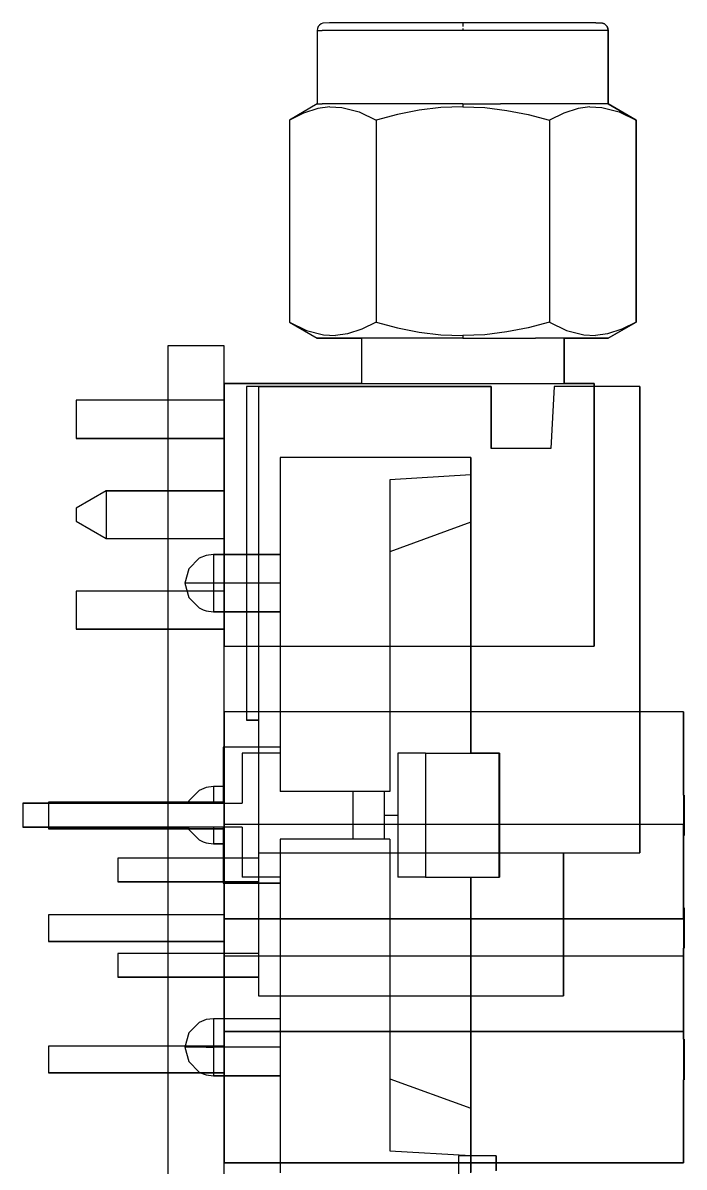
# Model space of a CAD drawing. Header units: inches. Extents: x 0 to 841, y -594 to 0.
# Drawn here: x 543.4 to 578.7, y -209.1 to -148.1 of the extents above; entities that cross this region are included whole.
import ezdxf

# ---------------------------------------------------------------- set-up
doc = ezdxf.new("R2010")
doc.units = ezdxf.units.IN
doc.header["$MEASUREMENT"] = 0

msp = doc.modelspace()

# ---------------------------------------------------------------- linework, layer by layer
at = {"color": 18, "true_color": 0x000000}
for p, q in [((559.13, -148.411), (559.116, -148.515)), ((559.13, -148.411), (559.116, -148.515)), ((559.116, -148.515), (559.116, -152.435)), ((559.116, -148.515), (559.116, -152.435)), ((559.116, -148.515), (559.38, -148.515)), ((559.17, -148.315), (559.13, -148.411)), ((559.17, -148.315), (559.13, -148.411)), ((559.234, -148.231), (559.17, -148.315)), ((559.234, -148.231), (559.17, -148.315)), ((559.316, -148.169), (559.234, -148.231)), ((559.316, -148.169), (559.234, -148.231)), ((559.412, -148.129), (559.316, -148.169)), ((559.412, -148.129), (559.316, -148.169)), ((560.154, -148.515), (559.38, -148.515)), ((559.766, -148.115), (559.412, -148.129)), ((559.766, -148.115), (559.412, -148.129)), ((573.966, -148.115), (559.766, -148.115)), ((560.5, -148.115), (559.766, -148.115)), ((561.386, -148.515), (560.154, -148.515)), ((561.668, -148.115), (560.5, -148.115)), ((562.992, -148.515), (561.386, -148.515)), ((563.19, -148.115), (561.668, -148.115)), ((564.86, -148.515), (562.992, -148.515)), ((564.964, -148.115), (563.19, -148.115)), ((566.866, -148.515), (564.86, -148.515)), ((566.866, -148.115), (564.964, -148.115)), ((568.768, -148.115), (566.866, -148.115)), ((566.866, -148.129), (566.866, -148.315)), ((566.866, -148.411), (566.866, -148.515)), ((568.872, -148.515), (566.866, -148.515)), ((570.542, -148.115), (568.768, -148.115)), ((570.742, -148.515), (568.872, -148.515)), ((572.064, -148.115), (570.542, -148.115)), ((572.346, -148.515), (570.742, -148.515)), ((573.232, -148.115), (572.064, -148.115)), ((573.578, -148.515), (572.346, -148.515)), ((573.966, -148.115), (573.232, -148.115)), ((574.352, -148.515), (573.578, -148.515)), ((574.32, -148.129), (573.966, -148.115)), ((573.966, -148.115), (574.32, -148.129)), ((574.416, -148.169), (574.32, -148.129)), ((574.32, -148.129), (574.416, -148.169)), ((574.616, -148.515), (574.352, -148.515)), ((574.498, -148.231), (574.416, -148.169)), ((574.416, -148.169), (574.498, -148.231)), ((574.562, -148.315), (574.498, -148.231)), ((574.498, -148.231), (574.562, -148.315)), ((574.602, -148.411), (574.562, -148.315)), ((574.562, -148.315), (574.602, -148.411)), ((574.616, -148.515), (574.602, -148.411)), ((574.602, -148.411), (574.616, -148.515)), ((574.616, -152.435), (574.616, -148.515)), ((574.616, -148.515), (574.616, -152.435)), ((559.116, -152.435), (557.628, -153.293)), ((559.116, -152.435), (557.628, -153.293)), ((558.386, -152.915), (557.628, -153.293)), ((559.154, -152.669), (558.386, -152.915)), ((559.116, -152.435), (559.38, -152.435)), ((559.784, -152.583), (559.154, -152.669)), ((560.154, -152.435), (559.38, -152.435)), ((559.784, -152.583), (560.42, -152.613)), ((561.386, -152.435), (560.154, -152.435)), ((560.42, -152.613), (561.342, -152.855)), ((561.342, -152.855), (562.248, -153.293)), ((562.992, -152.435), (561.386, -152.435)), ((564.86, -152.435), (562.992, -152.435)), ((564.538, -152.771), (563.386, -152.997)), ((565.698, -152.629), (564.538, -152.771)), ((566.866, -152.435), (564.86, -152.435)), ((566.866, -152.579), (565.698, -152.629)), ((566.866, -152.435), (568.872, -152.435)), ((566.866, -152.435), (566.866, -152.579)), ((566.866, -152.435), (566.866, -152.579)), ((566.866, -152.579), (568.042, -152.629)), ((568.042, -152.629), (569.21, -152.773)), ((570.742, -152.435), (568.872, -152.435)), ((569.21, -152.773), (570.356, -152.999)), ((572.346, -152.435), (570.742, -152.435)), ((572.244, -152.915), (571.484, -153.293)), ((573.01, -152.669), (572.244, -152.915)), ((573.578, -152.435), (572.346, -152.435)), ((573.64, -152.583), (573.01, -152.669)), ((574.352, -152.435), (573.578, -152.435)), ((573.64, -152.583), (574.276, -152.613)), ((574.276, -152.613), (575.198, -152.855)), ((574.616, -152.435), (574.352, -152.435)), ((576.104, -153.293), (574.616, -152.435)), ((574.616, -152.435), (576.104, -153.293)), ((575.198, -152.855), (576.104, -153.293)), ((557.628, -153.293), (557.628, -164.055)), ((557.628, -153.293), (557.628, -164.055)), ((563.386, -152.997), (562.248, -153.293)), ((562.248, -153.293), (562.248, -164.055)), ((570.356, -152.999), (571.484, -153.293)), ((571.484, -153.293), (571.484, -164.055)), ((576.104, -164.055), (576.104, -153.293)), ((576.104, -153.293), (576.104, -164.055)), ((557.628, -164.055), (559.116, -164.915)), ((557.628, -164.055), (558.534, -164.495)), ((557.628, -164.055), (559.116, -164.915)), ((558.534, -164.495), (559.456, -164.737)), ((561.488, -164.435), (560.722, -164.681)), ((562.248, -164.055), (561.488, -164.435)), ((562.248, -164.055), (563.386, -164.353)), ((563.386, -164.353), (564.538, -164.579)), ((570.356, -164.349), (569.21, -164.577)), ((571.484, -164.055), (570.356, -164.349)), ((571.484, -164.055), (572.39, -164.495)), ((572.39, -164.495), (573.312, -164.737)), ((575.346, -164.435), (574.578, -164.681)), ((574.616, -164.915), (576.104, -164.055)), ((576.104, -164.055), (574.616, -164.915)), ((576.104, -164.055), (575.346, -164.435)), ((559.116, -164.915), (561.466, -164.915)), ((559.38, -164.915), (559.116, -164.915)), ((560.154, -164.915), (559.38, -164.915)), ((559.456, -164.737), (560.092, -164.767)), ((560.722, -164.681), (560.092, -164.767)), ((561.386, -164.915), (560.154, -164.915)), ((562.992, -164.915), (561.386, -164.915)), ((561.466, -164.915), (561.466, -167.315)), ((561.466, -164.915), (561.466, -167.315)), ((564.86, -164.915), (562.992, -164.915)), ((564.538, -164.579), (565.698, -164.721)), ((566.866, -164.915), (564.86, -164.915)), ((565.698, -164.721), (566.866, -164.771)), ((568.042, -164.721), (566.866, -164.771)), ((566.866, -164.771), (566.866, -164.915)), ((566.866, -164.915), (568.872, -164.915)), ((569.21, -164.577), (568.042, -164.721)), ((568.872, -164.915), (570.742, -164.915)), ((572.346, -164.915), (570.742, -164.915)), ((572.266, -167.315), (572.266, -164.915)), ((572.266, -164.915), (574.616, -164.915)), ((572.266, -164.915), (572.266, -167.315)), ((573.578, -164.915), (572.346, -164.915)), ((573.312, -164.737), (573.948, -164.767)), ((574.352, -164.915), (573.578, -164.915)), ((574.578, -164.681), (573.948, -164.767)), ((574.616, -164.915), (574.352, -164.915)), ((551.146, -165.315), (551.146, -405.315)), ((554.146, -165.315), (551.146, -165.315)), ((554.146, -405.315), (554.146, -165.315)), ((561.466, -167.315), (554.146, -167.315)), ((554.146, -167.315), (554.146, -168.215)), ((554.146, -167.315), (573.866, -167.315)), ((554.146, -167.315), (554.146, -181.315)), ((555.986, -167.473), (555.352, -167.473)), ((555.352, -167.473), (555.352, -185.253)), ((555.352, -167.473), (555.352, -185.253)), ((555.986, -167.473), (555.352, -167.473)), ((568.386, -167.473), (555.986, -167.473)), ((555.986, -167.473), (568.386, -167.473)), ((555.986, -167.473), (555.986, -192.315)), ((568.386, -170.775), (568.386, -167.473)), ((568.386, -167.473), (568.386, -170.775)), ((571.734, -167.473), (571.56, -170.775)), ((571.734, -167.473), (571.56, -170.775)), ((576.306, -167.473), (571.734, -167.473)), ((576.306, -167.473), (571.734, -167.473)), ((573.866, -167.315), (572.266, -167.315)), ((573.866, -181.315), (573.866, -167.315)), ((573.866, -167.315), (573.866, -181.315)), ((576.306, -192.315), (576.306, -167.473)), ((576.306, -167.473), (576.306, -192.315)), ((554.146, -168.215), (546.266, -168.215)), ((546.266, -168.215), (546.266, -170.255)), ((546.266, -168.215), (546.266, -170.255)), ((554.146, -168.215), (546.266, -168.215)), ((546.266, -170.255), (554.146, -170.255)), ((554.146, -170.255), (546.266, -170.255)), ((554.146, -170.255), (554.146, -173.045)), ((571.56, -170.775), (568.386, -170.775)), ((571.56, -170.775), (568.386, -170.775)), ((567.306, -171.265), (557.146, -171.265)), ((557.146, -171.265), (557.146, -176.429)), ((557.146, -171.265), (557.146, -171.333)), ((559.762, -171.265), (557.146, -171.265)), ((557.146, -171.333), (557.146, -171.623)), ((557.146, -171.623), (557.146, -172.135)), ((567.306, -171.265), (559.762, -171.265)), ((567.306, -172.183), (567.306, -171.265)), ((567.306, -171.265), (567.306, -171.311)), ((567.306, -171.311), (567.306, -171.611)), ((567.306, -171.611), (567.306, -172.183)), ((557.146, -172.135), (557.146, -172.863)), ((567.306, -172.183), (562.988, -172.447)), ((562.988, -172.447), (562.988, -173.321)), ((567.306, -174.705), (567.306, -172.183)), ((567.306, -172.183), (567.306, -174.705)), ((547.866, -173.045), (546.266, -173.969)), ((547.866, -173.045), (546.266, -173.969)), ((554.146, -173.045), (547.866, -173.045)), ((547.866, -173.045), (554.146, -173.045)), ((547.866, -173.045), (547.866, -173.089)), ((557.146, -172.863), (557.146, -173.799)), ((547.866, -173.089), (547.866, -173.215)), ((547.866, -173.215), (547.866, -173.417)), ((547.866, -173.417), (547.866, -173.679)), ((547.866, -173.679), (547.866, -173.987)), ((562.988, -173.321), (562.988, -175.733)), ((562.988, -173.321), (562.988, -174.423)), ((546.266, -173.969), (546.266, -174.661)), ((546.266, -173.969), (546.266, -173.981)), ((546.266, -173.981), (546.266, -174.015)), ((546.266, -174.015), (546.266, -174.069)), ((546.266, -174.069), (546.266, -174.141)), ((546.266, -174.141), (546.266, -174.225)), ((546.266, -174.225), (546.266, -174.315)), ((547.866, -173.987), (547.866, -174.315)), ((557.146, -173.799), (557.146, -174.931)), ((546.266, -174.315), (546.266, -174.405)), ((546.266, -174.405), (546.266, -174.487)), ((546.266, -174.487), (546.266, -174.559)), ((546.266, -174.559), (546.266, -174.615)), ((546.266, -174.615), (546.266, -174.649)), ((546.266, -174.649), (546.266, -174.661)), ((546.266, -174.661), (547.866, -175.585)), ((546.266, -174.661), (547.866, -175.585)), ((547.866, -174.315), (547.866, -174.643)), ((547.866, -174.643), (547.866, -174.949)), ((562.988, -174.423), (562.988, -175.733)), ((567.306, -174.705), (562.988, -176.281)), ((567.306, -187.013), (567.306, -174.705)), ((567.306, -174.705), (567.306, -174.747)), ((567.306, -174.747), (567.306, -175.577)), ((547.866, -174.949), (547.866, -175.213)), ((547.866, -175.213), (547.866, -175.415)), ((547.866, -175.415), (547.866, -175.541)), ((557.146, -174.931), (557.146, -176.247)), ((547.866, -175.541), (547.866, -175.585)), ((547.866, -175.585), (554.146, -175.585)), ((547.866, -175.585), (554.146, -175.585)), ((554.146, -175.585), (554.146, -178.375)), ((562.988, -175.733), (562.988, -177.235)), ((567.306, -175.577), (567.306, -176.619)), ((552.828, -176.633), (552.27, -177.191)), ((552.828, -176.633), (552.27, -177.191)), ((553.196, -176.481), (552.828, -176.633)), ((553.196, -176.481), (552.828, -176.633)), ((553.59, -176.429), (553.196, -176.481)), ((553.59, -176.429), (553.196, -176.481)), ((557.146, -176.429), (553.59, -176.429)), ((553.59, -176.429), (553.59, -176.481)), ((553.59, -176.429), (557.146, -176.429)), ((553.59, -176.481), (553.59, -176.633)), ((553.59, -176.633), (553.59, -176.875)), ((557.146, -176.247), (557.146, -177.729)), ((567.306, -176.619), (567.306, -177.861)), ((552.27, -177.191), (552.066, -177.953)), ((552.27, -177.191), (552.066, -177.953)), ((553.59, -176.875), (553.59, -177.191)), ((553.59, -177.191), (553.59, -177.559)), ((562.988, -177.235), (562.988, -178.911)), ((552.066, -177.953), (552.27, -178.715)), ((552.066, -177.953), (552.118, -177.953)), ((552.066, -177.953), (552.27, -178.715)), ((552.27, -177.953), (552.118, -177.953)), ((552.512, -177.953), (552.27, -177.953)), ((552.828, -177.953), (552.512, -177.953)), ((553.196, -177.953), (552.828, -177.953)), ((553.59, -177.953), (553.196, -177.953)), ((553.59, -177.559), (553.59, -177.953)), ((553.59, -177.953), (553.59, -178.347)), ((557.146, -177.953), (553.59, -177.953)), ((557.146, -177.729), (557.146, -179.363)), ((567.306, -177.861), (567.306, -179.283)), ((554.146, -178.375), (546.266, -178.375)), ((546.266, -178.375), (546.266, -180.415)), ((546.266, -178.375), (546.266, -180.415)), ((554.146, -178.375), (546.266, -178.375)), ((553.59, -178.347), (553.59, -178.715)), ((552.27, -178.715), (552.828, -179.273)), ((552.27, -178.715), (552.828, -179.273)), ((553.59, -178.715), (553.59, -179.031)), ((553.59, -179.031), (553.59, -179.273)), ((562.988, -178.911), (562.988, -180.737)), ((552.828, -179.273), (553.04, -179.371)), ((552.828, -179.273), (553.04, -179.371)), ((553.04, -179.371), (553.196, -179.425)), ((553.04, -179.371), (553.196, -179.425)), ((553.196, -179.425), (553.59, -179.477)), ((553.196, -179.425), (553.59, -179.477)), ((553.59, -179.273), (553.59, -179.425)), ((553.59, -179.425), (553.59, -179.477)), ((553.59, -179.477), (557.146, -179.477)), ((557.146, -179.477), (553.59, -179.477)), ((557.146, -179.363), (557.146, -181.125)), ((557.146, -179.477), (557.146, -186.695)), ((567.306, -179.283), (567.306, -180.865)), ((546.266, -180.415), (554.146, -180.415)), ((554.146, -180.415), (546.266, -180.415)), ((554.146, -180.415), (554.146, -181.315)), ((562.988, -180.737), (562.988, -182.691)), ((567.306, -180.865), (567.306, -182.585)), ((554.146, -181.315), (573.866, -181.315)), ((554.146, -181.315), (573.866, -181.315)), ((557.146, -181.125), (557.146, -182.999)), ((562.988, -182.691), (562.988, -184.745)), ((567.306, -182.585), (567.306, -184.417)), ((557.146, -182.999), (557.146, -184.959)), ((567.306, -184.417), (567.306, -186.335)), ((578.632, -184.815), (554.146, -184.815)), ((554.146, -184.815), (554.146, -189.615)), ((554.146, -184.815), (554.146, -184.913)), ((572.486, -184.815), (554.146, -184.815)), ((578.632, -184.815), (554.146, -184.815)), ((554.146, -184.815), (554.146, -189.615)), ((554.146, -184.815), (554.146, -184.913)), ((572.486, -184.815), (554.146, -184.815)), ((554.146, -184.913), (554.146, -185.339)), ((554.146, -184.913), (554.146, -185.339)), ((555.352, -185.253), (555.986, -185.253)), ((555.986, -185.253), (555.352, -185.253)), ((555.986, -185.253), (555.986, -192.315)), ((557.146, -184.959), (557.146, -186.981)), ((562.988, -184.745), (562.988, -186.873)), ((578.632, -184.815), (572.486, -184.815)), ((578.632, -184.815), (572.486, -184.815)), ((578.632, -189.251), (578.632, -184.815)), ((578.632, -184.815), (578.632, -184.913)), ((578.632, -189.251), (578.632, -184.815)), ((578.632, -184.815), (578.632, -184.913)), ((578.632, -184.913), (578.632, -185.339)), ((578.632, -184.913), (578.632, -185.339)), ((554.146, -185.339), (554.146, -186.079)), ((554.146, -185.339), (554.146, -186.079)), ((578.632, -185.339), (578.632, -186.079)), ((578.632, -185.339), (578.632, -186.079)), ((554.146, -186.079), (554.146, -187.087)), ((554.146, -186.079), (554.146, -187.087)), ((567.306, -186.335), (567.306, -187.013)), ((578.632, -186.079), (578.632, -187.087)), ((578.632, -186.079), (578.632, -187.087)), ((557.146, -186.695), (554.098, -186.695)), ((554.098, -186.695), (554.098, -188.791)), ((557.146, -186.695), (554.098, -186.695)), ((554.098, -186.695), (554.098, -189.679)), ((554.146, -187.087), (554.146, -188.297)), ((554.146, -187.087), (554.146, -188.297)), ((555.114, -187.013), (555.114, -189.679)), ((557.146, -187.013), (555.114, -187.013)), ((557.146, -186.981), (557.146, -189.045)), ((562.988, -186.873), (562.988, -189.045)), ((563.41, -187.013), (563.41, -193.617)), ((564.884, -187.013), (563.41, -187.013)), ((564.884, -187.013), (564.884, -193.617)), ((564.886, -187.013), (564.884, -187.013)), ((564.884, -187.013), (564.884, -187.013)), ((564.886, -187.013), (564.888, -187.013)), ((564.888, -187.013), (568.782, -187.013)), ((564.888, -187.013), (564.888, -193.617)), ((568.782, -187.013), (567.306, -187.013)), ((568.824, -187.013), (568.782, -187.013)), ((568.808, -187.013), (568.782, -187.013)), ((568.782, -187.013), (568.782, -193.617)), ((568.824, -187.013), (568.808, -187.013)), ((568.83, -187.013), (568.824, -187.013)), ((568.824, -187.013), (568.83, -187.013)), ((568.83, -193.617), (568.83, -187.013)), ((568.83, -187.013), (568.83, -193.617)), ((578.632, -187.087), (578.632, -188.297)), ((578.632, -187.087), (578.632, -188.297)), ((554.146, -188.297), (554.146, -189.635)), ((554.146, -188.297), (554.146, -189.635)), ((578.632, -188.297), (578.632, -189.635)), ((578.632, -188.297), (578.632, -189.635)), ((553.196, -188.843), (552.828, -188.995)), ((553.196, -188.843), (552.828, -188.995)), ((553.59, -188.791), (553.196, -188.843)), ((553.59, -188.791), (553.196, -188.843)), ((554.098, -188.791), (553.59, -188.791)), ((553.59, -188.791), (553.59, -188.843)), ((554.098, -188.791), (553.59, -188.791)), ((553.59, -188.843), (553.59, -188.995)), ((552.828, -188.995), (552.27, -189.553)), ((552.828, -188.995), (552.27, -189.553)), ((553.59, -188.995), (553.59, -189.237)), ((553.59, -189.237), (553.59, -189.553)), ((562.988, -189.045), (557.146, -189.045)), ((561.01, -189.045), (561.01, -191.585)), ((562.684, -189.045), (562.684, -191.585)), ((578.662, -189.251), (578.632, -189.251)), ((578.662, -189.251), (578.632, -189.251)), ((578.662, -189.251), (578.632, -189.251)), ((578.662, -189.251), (578.632, -189.251)), ((578.662, -191.403), (578.662, -189.251)), ((578.662, -189.251), (578.662, -191.403)), ((578.662, -191.403), (578.662, -189.251)), ((578.662, -189.251), (578.662, -191.403)), ((552.236, -189.679), (543.43, -189.679)), ((543.43, -189.679), (543.43, -190.949)), ((543.43, -189.679), (555.114, -189.679)), ((543.43, -189.679), (543.43, -190.949)), ((554.146, -189.615), (544.798, -189.615)), ((544.798, -189.615), (544.798, -191.037)), ((544.798, -189.615), (544.798, -189.629)), ((547.144, -189.615), (544.798, -189.615)), ((554.146, -189.615), (544.798, -189.615)), ((544.798, -189.615), (544.798, -191.037)), ((544.798, -189.615), (544.798, -189.629)), ((547.144, -189.615), (544.798, -189.615)), ((544.798, -189.629), (544.798, -189.683)), ((544.798, -189.629), (544.798, -189.683)), ((544.798, -189.683), (544.798, -189.779)), ((544.798, -189.683), (544.798, -189.779)), ((544.798, -189.779), (544.798, -189.909)), ((544.798, -189.779), (544.798, -189.909)), ((544.798, -189.909), (544.798, -190.065)), ((544.798, -189.909), (544.798, -190.065)), ((544.798, -190.065), (544.798, -190.237)), ((544.798, -190.065), (544.798, -190.237)), ((554.146, -189.615), (547.144, -189.615)), ((554.146, -189.615), (547.144, -189.615)), ((552.27, -189.553), (552.236, -189.679)), ((552.27, -189.553), (552.236, -189.679)), ((553.59, -189.553), (553.59, -189.679)), ((554.146, -189.635), (554.146, -191.017)), ((554.146, -189.635), (554.146, -191.017)), ((578.632, -189.635), (578.632, -191.017)), ((578.632, -189.635), (578.632, -191.017)), ((544.798, -190.237), (544.798, -190.415)), ((544.798, -190.237), (544.798, -190.415)), ((544.798, -190.415), (544.798, -190.589)), ((544.798, -190.415), (544.798, -190.589)), ((544.798, -190.589), (544.798, -190.745)), ((544.798, -190.589), (544.798, -190.745)), ((544.798, -190.745), (544.798, -190.875)), ((544.798, -190.745), (544.798, -190.875)), ((562.684, -190.315), (563.41, -190.315)), ((543.43, -190.949), (552.236, -190.949)), ((555.114, -190.949), (543.43, -190.949)), ((544.798, -190.875), (544.798, -190.971)), ((544.798, -190.875), (544.798, -190.971)), ((544.798, -190.971), (544.798, -191.025)), ((544.798, -190.971), (544.798, -191.025)), ((544.798, -191.025), (544.798, -191.037)), ((544.798, -191.025), (544.798, -191.037)), ((544.798, -191.037), (554.146, -191.037)), ((551.8, -191.037), (544.798, -191.037)), ((544.798, -191.037), (554.146, -191.037)), ((551.8, -191.037), (544.798, -191.037)), ((554.146, -191.037), (551.8, -191.037)), ((554.146, -191.037), (551.8, -191.037)), ((552.236, -190.949), (552.27, -191.077)), ((552.236, -190.949), (552.27, -191.077)), ((552.27, -191.077), (552.828, -191.635)), ((552.27, -191.077), (552.828, -191.635)), ((553.59, -190.949), (553.59, -191.077)), ((553.59, -191.077), (553.59, -191.393)), ((554.098, -190.949), (554.098, -193.935)), ((578.632, -190.815), (554.146, -190.815)), ((554.146, -190.815), (554.146, -195.615)), ((554.146, -190.815), (554.146, -190.913)), ((572.486, -190.815), (554.146, -190.815)), ((554.146, -190.913), (554.146, -191.339)), ((554.146, -191.017), (554.146, -192.355)), ((554.146, -191.017), (554.146, -192.355)), ((554.146, -191.037), (554.146, -195.839)), ((554.146, -191.037), (554.146, -195.839)), ((554.146, -191.339), (554.146, -192.079)), ((555.114, -190.949), (555.114, -193.617)), ((578.632, -190.815), (572.486, -190.815)), ((578.632, -195.251), (578.632, -190.815)), ((578.632, -190.815), (578.632, -190.913)), ((578.632, -190.913), (578.632, -191.339)), ((578.632, -191.017), (578.632, -192.355)), ((578.632, -191.017), (578.632, -192.355)), ((578.632, -191.339), (578.632, -192.079)), ((552.828, -191.635), (553.04, -191.733)), ((552.828, -191.635), (553.04, -191.733)), ((553.04, -191.733), (553.196, -191.787)), ((553.04, -191.733), (553.196, -191.787)), ((553.196, -191.787), (553.59, -191.839)), ((553.196, -191.787), (553.59, -191.839)), ((553.59, -191.393), (553.59, -191.635)), ((553.59, -191.635), (553.59, -191.787)), ((553.59, -191.787), (553.59, -191.839)), ((553.59, -191.839), (554.098, -191.839)), ((554.098, -191.839), (553.59, -191.839)), ((554.098, -191.839), (554.098, -193.935)), ((557.146, -191.585), (557.146, -193.649)), ((562.988, -191.585), (557.146, -191.585)), ((562.988, -191.585), (562.988, -193.757)), ((578.632, -195.839), (578.632, -191.403)), ((578.632, -191.403), (578.662, -191.403)), ((578.662, -191.403), (578.632, -191.403)), ((578.632, -195.839), (578.632, -191.403)), ((578.632, -191.403), (578.662, -191.403)), ((578.662, -191.403), (578.632, -191.403)), ((554.146, -192.079), (554.146, -193.087)), ((554.146, -192.355), (554.146, -193.567)), ((554.146, -192.355), (554.146, -193.567)), ((555.986, -192.315), (555.986, -192.595)), ((555.986, -192.315), (576.306, -192.315)), ((555.986, -192.315), (555.986, -199.935)), ((572.242, -199.935), (572.242, -192.315)), ((572.242, -192.315), (576.306, -192.315)), ((572.242, -192.315), (572.242, -199.935)), ((578.632, -192.079), (578.632, -193.087)), ((578.632, -192.355), (578.632, -193.567)), ((578.632, -192.355), (578.632, -193.567)), ((555.986, -192.595), (548.494, -192.595)), ((548.494, -192.595), (548.494, -193.865)), ((555.986, -192.595), (548.494, -192.595)), ((548.494, -192.595), (548.494, -193.865)), ((554.146, -193.087), (554.146, -194.297)), ((578.632, -193.087), (578.632, -194.297)), ((554.146, -193.567), (554.146, -194.573)), ((554.146, -193.567), (554.146, -194.573)), ((557.146, -193.617), (555.114, -193.617)), ((557.146, -193.649), (557.146, -195.671)), ((562.988, -193.757), (562.988, -195.885)), ((564.884, -193.617), (563.41, -193.617)), ((564.886, -193.617), (564.884, -193.617)), ((564.884, -193.617), (564.884, -193.617)), ((564.886, -193.617), (564.888, -193.617)), ((564.888, -193.617), (568.782, -193.617)), ((567.306, -205.925), (567.306, -193.617)), ((567.306, -193.617), (568.782, -193.617)), ((567.306, -193.617), (567.306, -194.295)), ((568.782, -193.617), (568.824, -193.617)), ((568.808, -193.617), (568.782, -193.617)), ((568.824, -193.617), (568.808, -193.617)), ((568.824, -193.617), (568.83, -193.617)), ((568.824, -193.617), (568.83, -193.617)), ((578.632, -193.567), (578.632, -194.573)), ((578.632, -193.567), (578.632, -194.573)), ((548.494, -193.865), (555.986, -193.865)), ((555.986, -193.865), (548.494, -193.865)), ((554.098, -193.935), (557.146, -193.935)), ((557.146, -193.935), (554.098, -193.935)), ((554.146, -194.297), (554.146, -195.635)), ((555.986, -193.865), (555.986, -197.675)), ((557.146, -193.935), (557.146, -201.153)), ((567.306, -194.295), (567.306, -196.213)), ((578.632, -194.297), (578.632, -195.635)), ((554.146, -194.573), (554.146, -195.313)), ((554.146, -194.573), (554.146, -195.313)), ((578.632, -194.573), (578.632, -195.313)), ((578.632, -194.573), (578.632, -195.313)), ((554.146, -195.615), (544.798, -195.615)), ((544.798, -195.615), (544.798, -197.037)), ((544.798, -195.615), (544.798, -195.629)), ((547.144, -195.615), (544.798, -195.615)), ((544.798, -195.629), (544.798, -195.683)), ((554.146, -195.615), (547.144, -195.615)), ((554.146, -195.313), (554.146, -195.741)), ((554.146, -195.313), (554.146, -195.741)), ((578.662, -195.251), (578.632, -195.251)), ((578.662, -195.251), (578.632, -195.251)), ((578.632, -195.313), (578.632, -195.741)), ((578.632, -195.313), (578.632, -195.741)), ((578.662, -197.403), (578.662, -195.251)), ((578.662, -195.251), (578.662, -197.403)), ((544.798, -195.683), (544.798, -195.779)), ((544.798, -195.779), (544.798, -195.909)), ((544.798, -195.909), (544.798, -196.065)), ((544.798, -196.065), (544.798, -196.237)), ((544.798, -196.237), (544.798, -196.415)), ((554.146, -195.635), (554.146, -197.017)), ((554.146, -195.741), (554.146, -195.839)), ((554.146, -195.741), (554.146, -195.839)), ((554.146, -195.839), (578.632, -195.839)), ((560.292, -195.839), (554.146, -195.839)), ((554.146, -195.839), (578.632, -195.839)), ((560.292, -195.839), (554.146, -195.839)), ((557.146, -195.671), (557.146, -197.631)), ((578.632, -195.839), (560.292, -195.839)), ((578.632, -195.839), (560.292, -195.839)), ((562.988, -195.885), (562.988, -197.939)), ((567.306, -196.213), (567.306, -198.045)), ((578.632, -195.635), (578.632, -197.017)), ((578.632, -195.741), (578.632, -195.839)), ((578.632, -195.741), (578.632, -195.839)), ((544.798, -196.415), (544.798, -196.589)), ((544.798, -196.589), (544.798, -196.745)), ((544.798, -196.745), (544.798, -196.875)), ((544.798, -196.875), (544.798, -196.971)), ((544.798, -196.971), (544.798, -197.025)), ((544.798, -197.025), (544.798, -197.037)), ((544.798, -197.037), (554.146, -197.037)), ((551.8, -197.037), (544.798, -197.037)), ((554.146, -197.037), (551.8, -197.037)), ((554.146, -197.017), (554.146, -198.355)), ((554.146, -197.037), (554.146, -201.839)), ((578.632, -197.017), (578.632, -198.355)), ((578.632, -201.839), (578.632, -197.403)), ((578.632, -197.403), (578.662, -197.403)), ((578.662, -197.403), (578.632, -197.403)), ((555.986, -197.675), (548.494, -197.675)), ((548.494, -197.675), (548.494, -198.945)), ((555.986, -197.675), (548.494, -197.675)), ((548.494, -197.675), (548.494, -198.945)), ((578.632, -197.815), (554.146, -197.815)), ((554.146, -197.815), (554.146, -202.615)), ((554.146, -197.815), (554.146, -197.913)), ((572.486, -197.815), (554.146, -197.815)), ((578.632, -197.815), (554.146, -197.815)), ((554.146, -197.815), (554.146, -202.615)), ((554.146, -197.815), (554.146, -197.913)), ((572.486, -197.815), (554.146, -197.815)), ((554.146, -197.913), (554.146, -198.339)), ((554.146, -197.913), (554.146, -198.339)), ((557.146, -197.631), (557.146, -199.505)), ((562.988, -197.939), (562.988, -199.891)), ((567.306, -198.045), (567.306, -199.765)), ((578.632, -197.815), (572.486, -197.815)), ((578.632, -197.815), (572.486, -197.815)), ((578.632, -202.251), (578.632, -197.815)), ((578.632, -197.815), (578.632, -197.913)), ((578.632, -202.251), (578.632, -197.815)), ((578.632, -197.815), (578.632, -197.913)), ((578.632, -197.913), (578.632, -198.339)), ((578.632, -197.913), (578.632, -198.339)), ((554.146, -198.339), (554.146, -199.079)), ((554.146, -198.339), (554.146, -199.079)), ((554.146, -198.355), (554.146, -199.567)), ((578.632, -198.339), (578.632, -199.079)), ((578.632, -198.339), (578.632, -199.079)), ((578.632, -198.355), (578.632, -199.567)), ((548.494, -198.945), (555.986, -198.945)), ((555.986, -198.945), (548.494, -198.945)), ((554.146, -199.079), (554.146, -200.087)), ((554.146, -199.079), (554.146, -200.087)), ((555.986, -198.945), (555.986, -199.935)), ((578.632, -199.079), (578.632, -200.087)), ((578.632, -199.079), (578.632, -200.087)), ((554.146, -199.567), (554.146, -200.573)), ((557.146, -199.505), (557.146, -201.267)), ((562.988, -199.891), (562.988, -201.719)), ((567.306, -199.765), (567.306, -201.347)), ((578.632, -199.567), (578.632, -200.573)), ((554.146, -200.087), (554.146, -201.297)), ((554.146, -200.087), (554.146, -201.297)), ((555.986, -199.935), (572.242, -199.935)), ((555.986, -199.935), (572.242, -199.935)), ((578.632, -200.087), (578.632, -201.297)), ((578.632, -200.087), (578.632, -201.297)), ((554.146, -200.573), (554.146, -201.313)), ((578.632, -200.573), (578.632, -201.313)), ((552.828, -201.357), (552.27, -201.915)), ((552.828, -201.357), (552.27, -201.915)), ((553.196, -201.205), (552.828, -201.357)), ((553.196, -201.205), (552.828, -201.357)), ((553.59, -201.153), (553.196, -201.205)), ((553.59, -201.153), (553.196, -201.205)), ((557.146, -201.153), (553.59, -201.153)), ((553.59, -201.153), (553.59, -201.205)), ((557.146, -201.153), (553.59, -201.153)), ((553.59, -201.205), (553.59, -201.357)), ((553.59, -201.357), (553.59, -201.599)), ((553.59, -201.599), (553.59, -201.915)), ((554.146, -201.297), (554.146, -202.635)), ((554.146, -201.297), (554.146, -202.635)), ((554.146, -201.313), (554.146, -201.741)), ((557.146, -201.267), (557.146, -202.901)), ((562.988, -201.719), (562.988, -203.395)), ((567.306, -201.347), (567.306, -202.769)), ((578.632, -201.297), (578.632, -202.635)), ((578.632, -201.297), (578.632, -202.635)), ((578.632, -201.313), (578.632, -201.741)), ((552.27, -201.915), (552.066, -202.677)), ((552.27, -201.915), (552.066, -202.677)), ((553.59, -201.915), (553.59, -202.283)), ((553.59, -202.283), (553.59, -202.677)), ((554.146, -201.741), (554.146, -201.839)), ((554.146, -201.839), (578.632, -201.839)), ((560.292, -201.839), (554.146, -201.839)), ((578.632, -201.839), (560.292, -201.839)), ((578.632, -201.741), (578.632, -201.839)), ((578.662, -202.251), (578.632, -202.251)), ((578.662, -202.251), (578.632, -202.251)), ((578.662, -202.251), (578.632, -202.251)), ((578.662, -202.251), (578.632, -202.251)), ((578.662, -204.403), (578.662, -202.251)), ((578.662, -202.251), (578.662, -204.403)), ((578.662, -204.403), (578.662, -202.251)), ((578.662, -202.251), (578.662, -204.403)), ((554.146, -202.615), (544.798, -202.615)), ((544.798, -202.615), (544.798, -204.037)), ((544.798, -202.615), (544.798, -202.629)), ((547.144, -202.615), (544.798, -202.615)), ((554.146, -202.615), (544.798, -202.615)), ((544.798, -202.615), (544.798, -204.037)), ((544.798, -202.615), (544.798, -202.629)), ((547.144, -202.615), (544.798, -202.615)), ((544.798, -202.629), (544.798, -202.683)), ((544.798, -202.629), (544.798, -202.683)), ((544.798, -202.683), (544.798, -202.779)), ((544.798, -202.683), (544.798, -202.779)), ((544.798, -202.779), (544.798, -202.909)), ((544.798, -202.779), (544.798, -202.909)), ((544.798, -202.909), (544.798, -203.065)), ((544.798, -202.909), (544.798, -203.065)), ((554.146, -202.615), (547.144, -202.615)), ((554.146, -202.615), (547.144, -202.615)), ((552.066, -202.677), (552.27, -203.439)), ((552.118, -202.677), (552.066, -202.677)), ((552.066, -202.677), (552.27, -203.439)), ((552.27, -202.677), (552.118, -202.677)), ((552.512, -202.677), (552.27, -202.677)), ((552.828, -202.677), (552.512, -202.677)), ((553.196, -202.677), (552.828, -202.677)), ((553.196, -202.677), (553.59, -202.677)), ((553.59, -202.677), (553.59, -203.071)), ((557.146, -202.677), (553.59, -202.677)), ((554.146, -202.635), (554.146, -204.017)), ((554.146, -202.635), (554.146, -204.017)), ((557.146, -202.901), (557.146, -204.383)), ((567.306, -202.769), (567.306, -204.011)), ((578.632, -202.635), (578.632, -204.017)), ((578.632, -202.635), (578.632, -204.017)), ((544.798, -203.065), (544.798, -203.237)), ((544.798, -203.065), (544.798, -203.237)), ((544.798, -203.237), (544.798, -203.415)), ((544.798, -203.237), (544.798, -203.415)), ((544.798, -203.415), (544.798, -203.589)), ((544.798, -203.415), (544.798, -203.589)), ((552.27, -203.439), (552.828, -203.997)), ((552.27, -203.439), (552.828, -203.997)), ((553.59, -203.071), (553.59, -203.439)), ((553.59, -203.439), (553.59, -203.755)), ((562.988, -203.395), (562.988, -204.897)), ((544.798, -203.589), (544.798, -203.745)), ((544.798, -203.589), (544.798, -203.745)), ((544.798, -203.745), (544.798, -203.875)), ((544.798, -203.745), (544.798, -203.875)), ((544.798, -203.875), (544.798, -203.971)), ((544.798, -203.875), (544.798, -203.971)), ((544.798, -203.971), (544.798, -204.025)), ((544.798, -203.971), (544.798, -204.025)), ((544.798, -204.025), (544.798, -204.037)), ((544.798, -204.025), (544.798, -204.037)), ((544.798, -204.037), (554.146, -204.037)), ((551.8, -204.037), (544.798, -204.037)), ((544.798, -204.037), (554.146, -204.037)), ((551.8, -204.037), (544.798, -204.037)), ((554.146, -204.037), (551.8, -204.037)), ((554.146, -204.037), (551.8, -204.037)), ((552.828, -203.997), (553.04, -204.095)), ((552.828, -203.997), (553.04, -204.095)), ((553.04, -204.095), (553.196, -204.149)), ((553.04, -204.095), (553.196, -204.149)), ((553.196, -204.149), (553.59, -204.201)), ((553.196, -204.149), (553.59, -204.201)), ((553.59, -203.755), (553.59, -203.997)), ((553.59, -203.997), (553.59, -204.149)), ((553.59, -204.149), (553.59, -204.201)), ((554.146, -204.017), (554.146, -205.355)), ((554.146, -204.017), (554.146, -205.355)), ((554.146, -204.037), (554.146, -208.839)), ((554.146, -204.037), (554.146, -208.839)), ((567.306, -204.011), (567.306, -205.053)), ((578.632, -204.017), (578.632, -205.355)), ((578.632, -204.017), (578.632, -205.355)), ((553.59, -204.201), (557.146, -204.201)), ((557.146, -204.201), (553.59, -204.201)), ((557.146, -204.201), (557.146, -209.365)), ((557.146, -204.383), (557.146, -205.699)), ((562.988, -204.349), (567.306, -205.925)), ((578.632, -208.839), (578.632, -204.403)), ((578.632, -204.403), (578.662, -204.403)), ((578.662, -204.403), (578.632, -204.403)), ((578.632, -208.839), (578.632, -204.403)), ((578.632, -204.403), (578.662, -204.403)), ((578.662, -204.403), (578.632, -204.403)), ((554.146, -205.355), (554.146, -206.567)), ((554.146, -205.355), (554.146, -206.567)), ((562.988, -204.897), (562.988, -207.307)), ((562.988, -204.897), (562.988, -206.207)), ((567.306, -205.053), (567.306, -205.883)), ((578.632, -205.355), (578.632, -206.567)), ((578.632, -205.355), (578.632, -206.567)), ((557.146, -205.699), (557.146, -206.831)), ((567.306, -205.883), (567.306, -205.925)), ((567.306, -208.447), (567.306, -205.925)), ((567.306, -205.925), (567.306, -208.447)), ((554.146, -206.567), (554.146, -207.573)), ((554.146, -206.567), (554.146, -207.573)), ((562.988, -206.207), (562.988, -207.307)), ((578.632, -206.567), (578.632, -207.573)), ((578.632, -206.567), (578.632, -207.573)), ((557.146, -206.831), (557.146, -207.767)), ((554.146, -207.573), (554.146, -208.313)), ((554.146, -207.573), (554.146, -208.313)), ((557.146, -207.767), (557.146, -208.495)), ((562.988, -207.307), (562.988, -208.183)), ((578.632, -207.573), (578.632, -208.313)), ((578.632, -207.573), (578.632, -208.313)), ((554.146, -208.313), (554.146, -208.741)), ((554.146, -208.313), (554.146, -208.741)), ((562.988, -208.183), (567.306, -208.447)), ((578.632, -208.313), (578.632, -208.741)), ((578.632, -208.313), (578.632, -208.741)), ((554.146, -208.741), (554.146, -208.839)), ((554.146, -208.741), (554.146, -208.839)), ((554.146, -208.839), (578.632, -208.839)), ((560.292, -208.839), (554.146, -208.839)), ((554.146, -208.839), (578.632, -208.839)), ((560.292, -208.839), (554.146, -208.839)), ((557.146, -208.495), (557.146, -209.007)), ((557.146, -209.007), (557.146, -209.297)), ((578.632, -208.839), (560.292, -208.839)), ((578.632, -208.839), (560.292, -208.839)), ((568.646, -208.465), (566.646, -208.465)), ((566.646, -208.465), (566.646, -212.265)), ((566.646, -208.465), (566.646, -208.663)), ((568.646, -208.465), (566.646, -208.465)), ((566.646, -208.663), (566.646, -209.243)), ((567.306, -209.365), (567.306, -208.447)), ((567.306, -208.447), (567.306, -209.019)), ((567.306, -209.019), (567.306, -209.319)), ((568.646, -209.265), (568.646, -208.465)), ((568.646, -208.465), (568.646, -208.663)), ((568.646, -208.663), (568.646, -209.243)), ((578.632, -208.741), (578.632, -208.839)), ((578.632, -208.741), (578.632, -208.839))]:
    msp.add_line(p, q, dxfattribs=at)

doc.saveas('drawing.dxf')
